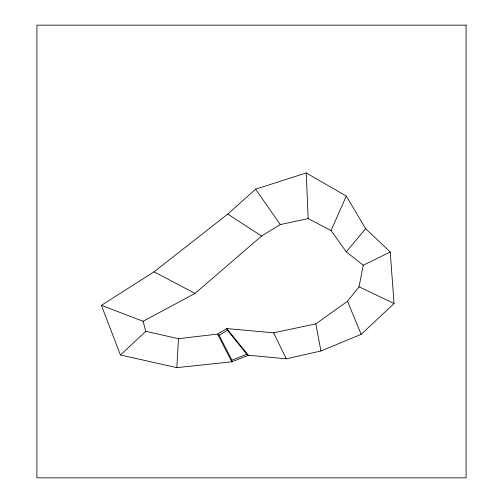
<?xml version="1.0" encoding="UTF-8"?>
<svg xmlns="http://www.w3.org/2000/svg" width="503" height="503" viewBox="0 0 503 503"><rect width="100%" height="100%" fill="white"/><g stroke="black" fill="none" stroke-linecap="round" stroke-linejoin="round"><path stroke-width="0.75" d="M176.817 367.636L178.496 338.701L217.529 334.093L226.803 328.585L273.613 332.823L315.827 323.857L347.504 301.266L359.029 286.798L363.248 265.251L390.234 252.028L365.65 228.683L346.297 196.057L306.245 172.95L255.618 189.178L227.752 214.089L154.056 271.827L101.405 305.346L120.424 354.992L176.817 367.636L231.833 361.827L248.337 355.269L286.276 358.796L320.939 350.981L361.179 334.357L394.05 303.51L390.234 252.028M231.946 360.167L231.833 361.827L217.529 334.093L219.069 335.205L231.946 360.167L246.797 354.263L248.337 355.269L226.803 328.585L227.413 330.251L246.797 354.263M363.248 265.251L346.297 251.858L331.037 230.556L346.297 196.057M346.297 251.858L365.65 228.683M120.424 354.992L145.801 331.326L178.496 338.701M101.405 305.346L143.097 321.279L195.038 293.406L261.566 236.039L280.303 224.583L308.169 218.585L331.037 230.556M219.069 335.205L227.413 330.251M359.029 286.798L394.05 303.51M154.056 271.827L195.038 293.406M227.752 214.089L261.566 236.039M255.618 189.178L280.303 224.583M273.613 332.823L286.276 358.796M347.504 301.266L361.179 334.357M143.097 321.279L145.801 331.326M315.827 323.857L320.939 350.981M306.245 172.95L308.169 218.585M466.099 25.15L36.901 25.15L36.901 477.85L466.099 477.85L466.099 25.15"/></g></svg>
